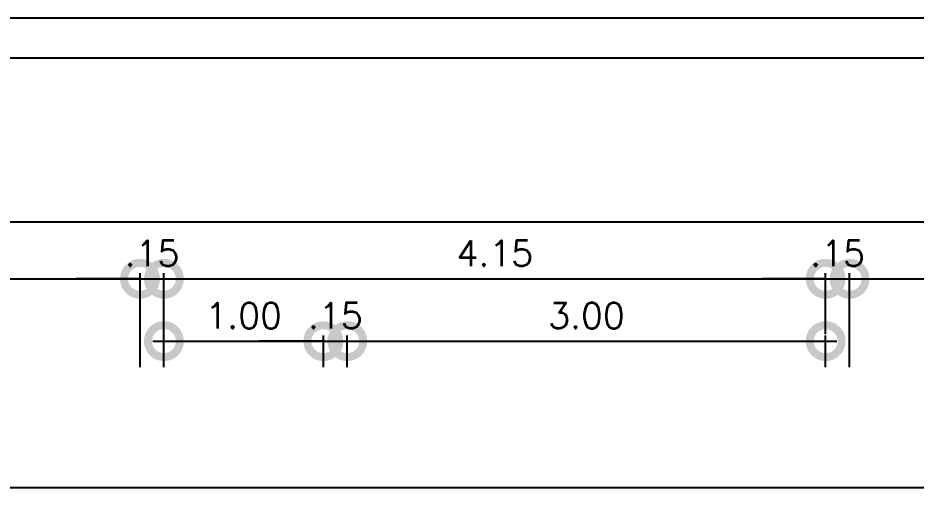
# Model space of a CAD drawing. Header units: millimetres. Extents: x 2182 to 2335, y 1488 to 1614.
# Drawn here: x 2260.3 to 2265.93, y 1515.74 to 1518.71 of the extents above; entities that cross this region are included whole.
import ezdxf

# ---------------------------------------------------------------- set-up
doc = ezdxf.new("R2010")
doc.units = ezdxf.units.MM
doc.layers.add('cotas', color=7, linetype='Continuous')
doc.styles.add('ROMANS', font='romans')
doc.dimstyles.new('PADRAO', dxfattribs={"dimtxt": 0.16, "dimasz": 0.4, "dimexe": 0.035, "dimexo": 0.08, "dimgap": 0.08, "dimtad": 1, "dimzin": 4, "dimdsep": 46, "dimtxsty": 'ROMANS', "dimblk": 'DOTSMALL', "dimcen": -0.09, "dimdle": 0.07, "dimclrd": 8, "dimclre": 8, "dimclrt": 3, "dimaunit": 1, "dimadec": 0, "dimazin": 0, "dimtfac": 1, "dimtix": 1, "dimtmove": 2, "dimatfit": 0, "dimldrblk": 'DOT', "dimfxl": 1, "dimtolj": 1, "dimarcsym": 0})

# ---------------------------------------------------------------- blocks, each defined once
blk = doc.blocks.new('_DOTSMALL')
at = {"color": 0, "linetype": 'ByBlock', "const_width": 0.5}
blk.add_lwpolyline([(-0.0625, 0, 1), (0.0625, 0, 1)], format="xyb", close=True, dxfattribs=at)
blk = doc.blocks.new('*D393')
at = {"layer": 'cotas', "color": 8, "lineweight": -2, "transparency": 16777216}
for p, q in [((2243.5162, 1516.7319), (2243.5162, 1517.4713)), ((2268.5162, 1516.7319), (2268.5162, 1517.4713)), ((2243.4462, 1517.4363), (2268.5862, 1517.4363))]:
    blk.add_line(p, q, dxfattribs=at)
at = {"layer": 'Defpoints', "color": 0, "transparency": 16777216}
for p in [(2268.5162, 1517.4363), (2243.5162, 1516.6519), (2268.5162, 1516.6519)]:
    blk.add_point(p, dxfattribs=at)
at = {"layer": 'cotas', "color": 8, "lineweight": -2, "transparency": 16777216, "xscale": 0.4, "yscale": 0.4, "zscale": 0.4, "rotation": 180}
blk.add_blockref('_DOTSMALL', (2243.5162, 1517.4363), dxfattribs=at)
at = {"layer": 'cotas', "color": 8, "lineweight": -2, "transparency": 16777216, "xscale": 0.4, "yscale": 0.4, "zscale": 0.4}
blk.add_blockref('_DOTSMALL', (2268.5162, 1517.4363), dxfattribs=at)
at = {"layer": 'cotas', "color": 3, "transparency": 16777216, "insert": (2256.0162, 1517.5963), "char_height": 0.16, "attachment_point": 5, "style": 'ROMANS'}
blk.add_mtext('\\A1;25.00', dxfattribs=at)
blk = doc.blocks.new('_DOT')
at = {"color": 0, "linetype": 'ByBlock'}
blk.add_line((-0.5, 0), (-1, 0), dxfattribs=at)
at = {"color": 0, "linetype": 'ByBlock', "const_width": 0.5}
blk.add_lwpolyline([(-0.25, 0, 1), (0.25, 0, 1)], format="xyb", close=True, dxfattribs=at)
blk = doc.blocks.new('*D401')
at = {"layer": 'cotas', "color": 8, "lineweight": -2, "transparency": 16777216}
for p, q in [((2253.4904, 1517.0798), (2261.1362, 1517.0798)), ((2253.5604, 1516.7319), (2253.5604, 1517.1148)), ((2261.0662, 1516.5252), (2261.0662, 1517.1148))]:
    blk.add_line(p, q, dxfattribs=at)
at = {"layer": 'Defpoints', "color": 0, "transparency": 16777216}
for p in [(2261.0662, 1517.0798), (2253.5604, 1516.6519), (2261.0662, 1516.4452)]:
    blk.add_point(p, dxfattribs=at)
at = {"layer": 'cotas', "color": 8, "lineweight": -2, "transparency": 16777216, "xscale": 0.4, "yscale": 0.4, "zscale": 0.4, "rotation": 180}
blk.add_blockref('_DOTSMALL', (2253.5604, 1517.0798), dxfattribs=at)
at = {"layer": 'cotas', "color": 8, "lineweight": -2, "transparency": 16777216, "xscale": 0.4, "yscale": 0.4, "zscale": 0.4}
blk.add_blockref('_DOTSMALL', (2261.0662, 1517.0798), dxfattribs=at)
at = {"layer": 'cotas', "color": 3, "transparency": 16777216, "insert": (2257.3133, 1517.2398), "char_height": 0.16, "attachment_point": 5, "style": 'ROMANS'}
blk.add_mtext('\\A1;7.51', dxfattribs=at)
blk = doc.blocks.new('*D403')
at = {"layer": 'cotas', "color": 8, "lineweight": -2, "transparency": 16777216}
for p, q in [((2261.0662, 1517.0798), (2260.6662, 1517.0798)), ((2261.0662, 1516.5252), (2261.0662, 1517.1148)), ((2261.0662, 1517.0798), (2261.2162, 1517.0798)), ((2261.2162, 1516.5252), (2261.2162, 1517.1148)), ((2261.2162, 1517.0798), (2261.6162, 1517.0798))]:
    blk.add_line(p, q, dxfattribs=at)
at = {"layer": 'Defpoints', "color": 0, "transparency": 16777216}
for p in [(2261.2162, 1517.0798), (2261.0662, 1516.4452), (2261.2162, 1516.4452)]:
    blk.add_point(p, dxfattribs=at)
at = {"layer": 'cotas', "color": 8, "lineweight": -2, "transparency": 16777216, "xscale": 0.4, "yscale": 0.4, "zscale": 0.4}
blk.add_blockref('_DOTSMALL', (2261.0662, 1517.0798), dxfattribs=at)
at = {"layer": 'cotas', "color": 8, "lineweight": -2, "transparency": 16777216, "xscale": 0.4, "yscale": 0.4, "zscale": 0.4, "rotation": 180}
blk.add_blockref('_DOTSMALL', (2261.2162, 1517.0798), dxfattribs=at)
at = {"layer": 'cotas', "color": 3, "transparency": 16777216, "insert": (2261.1412, 1517.2398), "char_height": 0.16, "attachment_point": 5, "style": 'ROMANS'}
blk.add_mtext('\\A1;.15', dxfattribs=at)
blk = doc.blocks.new('*D404')
at = {"layer": 'cotas', "color": 8, "lineweight": -2, "transparency": 16777216}
for p, q in [((2261.1462, 1517.0798), (2265.4362, 1517.0798)), ((2261.2162, 1516.5252), (2261.2162, 1517.1148)), ((2265.3662, 1516.7319), (2265.3662, 1517.1148))]:
    blk.add_line(p, q, dxfattribs=at)
at = {"layer": 'Defpoints', "color": 0, "transparency": 16777216}
for p in [(2265.3662, 1517.0798), (2265.3662, 1516.6519), (2261.2162, 1516.4452)]:
    blk.add_point(p, dxfattribs=at)
at = {"layer": 'cotas', "color": 8, "lineweight": -2, "transparency": 16777216, "xscale": 0.4, "yscale": 0.4, "zscale": 0.4, "rotation": 180}
blk.add_blockref('_DOTSMALL', (2261.2162, 1517.0798), dxfattribs=at)
at = {"layer": 'cotas', "color": 8, "lineweight": -2, "transparency": 16777216, "xscale": 0.4, "yscale": 0.4, "zscale": 0.4}
blk.add_blockref('_DOTSMALL', (2265.3662, 1517.0798), dxfattribs=at)
at = {"layer": 'cotas', "color": 3, "transparency": 16777216, "insert": (2263.2912, 1517.2398), "char_height": 0.16, "attachment_point": 5, "style": 'ROMANS'}
blk.add_mtext('\\A1;4.15', dxfattribs=at)
blk = doc.blocks.new('*D405')
at = {"layer": 'cotas', "color": 8, "lineweight": -2, "transparency": 16777216}
for p, q in [((2265.4462, 1517.0798), (2268.5862, 1517.0798)), ((2265.5162, 1516.7319), (2265.5162, 1517.1148)), ((2268.5162, 1516.7319), (2268.5162, 1517.1148))]:
    blk.add_line(p, q, dxfattribs=at)
at = {"layer": 'Defpoints', "color": 0, "transparency": 16777216}
for p in [(2268.5162, 1517.0798), (2265.5162, 1516.6519), (2268.5162, 1516.6519)]:
    blk.add_point(p, dxfattribs=at)
at = {"layer": 'cotas', "color": 8, "lineweight": -2, "transparency": 16777216, "xscale": 0.4, "yscale": 0.4, "zscale": 0.4, "rotation": 180}
blk.add_blockref('_DOTSMALL', (2265.5162, 1517.0798), dxfattribs=at)
at = {"layer": 'cotas', "color": 8, "lineweight": -2, "transparency": 16777216, "xscale": 0.4, "yscale": 0.4, "zscale": 0.4}
blk.add_blockref('_DOTSMALL', (2268.5162, 1517.0798), dxfattribs=at)
at = {"layer": 'cotas', "color": 3, "transparency": 16777216, "insert": (2267.0162, 1517.2398), "char_height": 0.16, "attachment_point": 5, "style": 'ROMANS'}
blk.add_mtext('\\A1;3.00', dxfattribs=at)
blk = doc.blocks.new('*D406')
at = {"layer": 'cotas', "color": 8, "lineweight": -2, "transparency": 16777216}
for p, q in [((2265.3662, 1517.0798), (2264.9662, 1517.0798)), ((2265.3662, 1516.7319), (2265.3662, 1517.1148)), ((2265.3662, 1517.0798), (2265.5162, 1517.0798)), ((2265.5162, 1516.5252), (2265.5162, 1517.1148)), ((2265.5162, 1517.0798), (2265.9162, 1517.0798))]:
    blk.add_line(p, q, dxfattribs=at)
at = {"layer": 'Defpoints', "color": 0, "transparency": 16777216}
for p in [(2265.5162, 1517.0798), (2265.3662, 1516.6519), (2265.5162, 1516.4452)]:
    blk.add_point(p, dxfattribs=at)
at = {"layer": 'cotas', "color": 8, "lineweight": -2, "transparency": 16777216, "xscale": 0.4, "yscale": 0.4, "zscale": 0.4}
blk.add_blockref('_DOTSMALL', (2265.3662, 1517.0798), dxfattribs=at)
at = {"layer": 'cotas', "color": 8, "lineweight": -2, "transparency": 16777216, "xscale": 0.4, "yscale": 0.4, "zscale": 0.4, "rotation": 180}
blk.add_blockref('_DOTSMALL', (2265.5162, 1517.0798), dxfattribs=at)
at = {"layer": 'cotas', "color": 3, "transparency": 16777216, "insert": (2265.4412, 1517.2398), "char_height": 0.16, "attachment_point": 5, "style": 'ROMANS'}
blk.add_mtext('\\A1;.15', dxfattribs=at)
blk = doc.blocks.new('*D407')
at = {"layer": 'cotas', "color": 8, "lineweight": -2, "transparency": 16777216}
for p, q in [((2262.2962, 1516.6892), (2265.4362, 1516.6892)), ((2262.3662, 1516.5252), (2262.3662, 1516.7242)), ((2265.3662, 1516.5252), (2265.3662, 1516.7242))]:
    blk.add_line(p, q, dxfattribs=at)
at = {"layer": 'Defpoints', "color": 0, "transparency": 16777216}
for p in [(2265.3662, 1516.6892), (2262.3662, 1516.4452), (2265.3662, 1516.4452)]:
    blk.add_point(p, dxfattribs=at)
at = {"layer": 'cotas', "color": 8, "lineweight": -2, "transparency": 16777216, "xscale": 0.4, "yscale": 0.4, "zscale": 0.4, "rotation": 180}
blk.add_blockref('_DOTSMALL', (2262.3662, 1516.6892), dxfattribs=at)
at = {"layer": 'cotas', "color": 8, "lineweight": -2, "transparency": 16777216, "xscale": 0.4, "yscale": 0.4, "zscale": 0.4}
blk.add_blockref('_DOTSMALL', (2265.3662, 1516.6892), dxfattribs=at)
at = {"layer": 'cotas', "color": 3, "transparency": 16777216, "insert": (2263.8662, 1516.8492), "char_height": 0.16, "attachment_point": 5, "style": 'ROMANS'}
blk.add_mtext('\\A1;3.00', dxfattribs=at)
blk = doc.blocks.new('*D408')
at = {"layer": 'cotas', "color": 8, "lineweight": -2, "transparency": 16777216}
for p, q in [((2261.1462, 1516.6892), (2262.2862, 1516.6892)), ((2261.2162, 1516.5252), (2261.2162, 1516.7242)), ((2262.2162, 1516.5252), (2262.2162, 1516.7242))]:
    blk.add_line(p, q, dxfattribs=at)
at = {"layer": 'Defpoints', "color": 0, "transparency": 16777216}
for p in [(2262.2162, 1516.6892), (2261.2162, 1516.4452), (2262.2162, 1516.4452)]:
    blk.add_point(p, dxfattribs=at)
at = {"layer": 'cotas', "color": 8, "lineweight": -2, "transparency": 16777216, "xscale": 0.4, "yscale": 0.4, "zscale": 0.4, "rotation": 180}
blk.add_blockref('_DOTSMALL', (2261.2162, 1516.6892), dxfattribs=at)
at = {"layer": 'cotas', "color": 8, "lineweight": -2, "transparency": 16777216, "xscale": 0.4, "yscale": 0.4, "zscale": 0.4}
blk.add_blockref('_DOTSMALL', (2262.2162, 1516.6892), dxfattribs=at)
at = {"layer": 'cotas', "color": 3, "transparency": 16777216, "insert": (2261.7162, 1516.8492), "char_height": 0.16, "attachment_point": 5, "style": 'ROMANS'}
blk.add_mtext('\\A1;1.00', dxfattribs=at)
blk = doc.blocks.new('*D409')
at = {"layer": 'cotas', "color": 8, "lineweight": -2, "transparency": 16777216}
for p, q in [((2262.2162, 1516.6892), (2261.8162, 1516.6892)), ((2262.2162, 1516.5252), (2262.2162, 1516.7242)), ((2262.2162, 1516.6892), (2262.3662, 1516.6892)), ((2262.3662, 1516.5252), (2262.3662, 1516.7242)), ((2262.3662, 1516.6892), (2262.7662, 1516.6892))]:
    blk.add_line(p, q, dxfattribs=at)
at = {"layer": 'Defpoints', "color": 0, "transparency": 16777216}
for p in [(2262.3662, 1516.6892), (2262.2162, 1516.4452), (2262.3662, 1516.4452)]:
    blk.add_point(p, dxfattribs=at)
at = {"layer": 'cotas', "color": 8, "lineweight": -2, "transparency": 16777216, "xscale": 0.4, "yscale": 0.4, "zscale": 0.4}
blk.add_blockref('_DOTSMALL', (2262.2162, 1516.6892), dxfattribs=at)
at = {"layer": 'cotas', "color": 8, "lineweight": -2, "transparency": 16777216, "xscale": 0.4, "yscale": 0.4, "zscale": 0.4, "rotation": 180}
blk.add_blockref('_DOTSMALL', (2262.3662, 1516.6892), dxfattribs=at)
at = {"layer": 'cotas', "color": 3, "transparency": 16777216, "insert": (2262.2912, 1516.8492), "char_height": 0.16, "attachment_point": 5, "style": 'ROMANS'}
blk.add_mtext('\\A1;.15', dxfattribs=at)

msp = doc.modelspace()

# ---------------------------------------------------------------- linework, layer by layer
at = {"color": 7, "linetype": 'Continuous'}
msp.add_line((2253.5604, 1515.7712), (2268.5912, 1515.7712), dxfattribs=at)
at = {"color": 6, "linetype": 'Continuous'}
for points in [[(2238.2597, 1518.7145), (2279.6597, 1518.7145), (2279.6597, 1489.5145), (2238.2597, 1489.5145)], [(2238.5097, 1518.4645), (2279.4097, 1518.4645), (2279.4097, 1489.7645), (2238.5097, 1489.7645)]]:
    msp.add_lwpolyline(points, close=True, dxfattribs=at)

# ---------------------------------------------------------------- dimensions: what is measured, and where the dimension line sits
at = {"layer": 'cotas'}
for base, p1, p2, picture, middle in [((2268.5162, 1517.4363), (2243.5162, 1516.6519), (2268.5162, 1516.6519), '*D393', (2256.0162, 1517.5963)), ((2261.0662, 1517.0798), (2253.5604, 1516.6519), (2261.0662, 1516.4452), '*D401', (2257.3133, 1517.2398)), ((2261.2162, 1517.0798), (2261.0662, 1516.4452), (2261.2162, 1516.4452), '*D403', (2261.1412, 1517.2398)), ((2265.3662, 1517.0798), (2261.2162, 1516.4452), (2265.3662, 1516.6519), '*D404', (2263.2912, 1517.2398)), ((2265.5162, 1517.0798), (2265.3662, 1516.6519), (2265.5162, 1516.4452), '*D406', (2265.4412, 1517.2398)), ((2268.5162, 1517.0798), (2265.5162, 1516.6519), (2268.5162, 1516.6519), '*D405', (2267.0162, 1517.2398)), ((2262.2162, 1516.6892), (2261.2162, 1516.4452), (2262.2162, 1516.4452), '*D408', (2261.7162, 1516.8492)), ((2262.3662, 1516.6892), (2262.2162, 1516.4452), (2262.3662, 1516.4452), '*D409', (2262.2912, 1516.8492)), ((2265.3662, 1516.6892), (2262.3662, 1516.4452), (2265.3662, 1516.4452), '*D407', (2263.8662, 1516.8492))]:
    dim = msp.add_linear_dim(base=base, p1=p1, p2=p2, dimstyle='PADRAO', dxfattribs=at)
    dim.commit()
    dim.dimension.update_dxf_attribs({"geometry": picture, "text_midpoint": middle})

doc.saveas('drawing.dxf')
